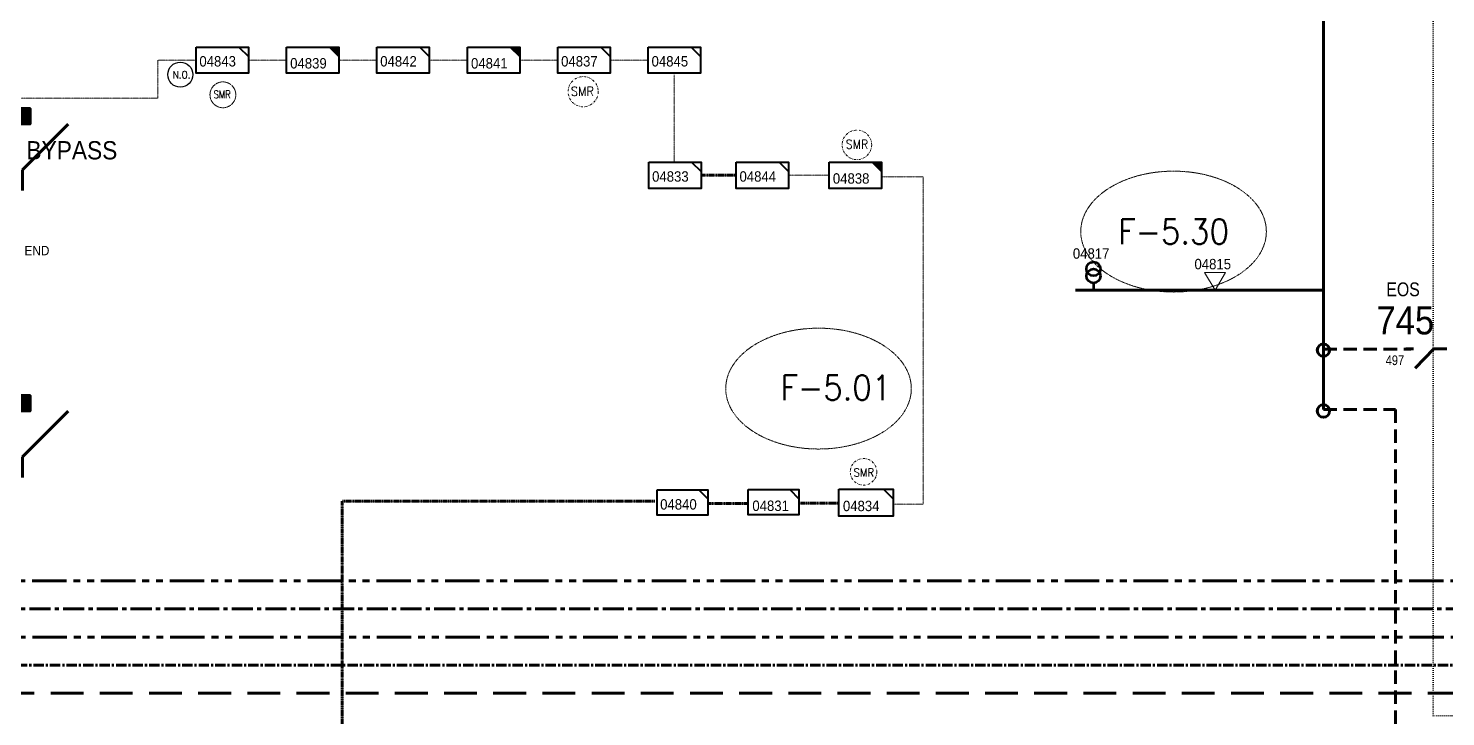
# Model space of a CAD drawing. Header units: metres. Extents: x 65984 to 144644, y -19036 to 23726.
# Drawn here: x 120316 to 120821, y 21146 to 21391 of the extents above; entities that cross this region are included whole.
import ezdxf
from ezdxf.enums import TextEntityAlignment as Align

# ---------------------------------------------------------------- set-up
doc = ezdxf.new("R2010")
doc.units = ezdxf.units.M
doc.header["$MEASUREMENT"] = 0
for name, pattern in [('( Center )', [2, 1.25, -0.25, 0.25, -0.25]), ('( Phantom )', [2.5, 1.25, -0.25, 0.25, -0.25, 0.25, -0.25]), ('DGN Style 1', [0.6, 0, -0.6]), ('DGN Style 3', [0.013877, 0, -0.013877]), ('DGN Style 4', [1.6, 0.8, -0.4, 0, -0.4]), ('HIDDEN2', [2381.25, 1587.5, -793.75])]:
    doc.linetypes.add(name, pattern=pattern)
doc.layers.get('0').update_dxf_attribs({"color": 95, "lineweight": 40})
for name, color, linetype, lineweight in [('ABS', 7, 'Continuous', 40), ('d_eos', 111, 'Continuous', 40), ('d_eos no', 121, 'Continuous', 40), ('d_grid line', 7, 'DGN Style 1', 0), ('d_oh branch', 94, 'Continuous', 40), ('d_switch', 95, 'Continuous', 40), ('d_tf', 1, 'Continuous', 40), ('d_tf no', 6, 'Continuous', 40), ('d_tf_200', 1, 'Continuous', 40), ('d_ug cable', 95, 'Continuous', 40), ('d_ug main line', 95, 'Continuous', 40), ('d_village name', 7, 'Continuous', 40), ('FDR  1  05', 172, 'Continuous', 40), ('FDR  1  16', 234, 'Continuous', 40), ('FDR  5  12', 55, 'Continuous', 40), ('fedr no', 95, 'Continuous', 40), ('Level 37', 7, 'Continuous', 0), ('O H MAIN FEEDER', 4, 'Continuous', 100), ('SW N O', 114, 'Continuous', 30)]:
    doc.layers.add(name, color=color, linetype=linetype, lineweight=lineweight)
doc.styles.add('Style-Arial', font='arial.ttf')
doc.styles.add('Style-ENGINEERING', font='ENGINEERING.shx')
doc.styles.add('Style-msdefault', font='msdefault.shx')
doc.styles.add('Style-simplex', font='simplex.shx')
doc.styles.add('Style-STANDARD', font='STANDARD.shx')

# ---------------------------------------------------------------- blocks, each defined once
blk = doc.blocks.new('ABS2_1_1')
at = {"color": 0, "linetype": 'ByBlock', "lineweight": -2, "ltscale": 500}
for q in [(-29900, 43500), (0, 0)]:
    blk.add_line((0, 13600), q, dxfattribs=at)
at = {"color": 0, "linetype": 'ByBlock', "lineweight": -2, "ltscale": 500, "flags": 128}
for points in [[(5000, 43600), (-5000, 43600), (-5000, 53600), (5000, 53600)], [(3791, 49653), (3791, 49653), (3791, 49653)]]:
    blk.add_lwpolyline(points, close=True, dxfattribs=at)
at = {"color": 0, "linetype": 'ByBlock', "lineweight": -2, "ltscale": 500}
for points in [[(5000, 43600), (-5000, 43600), (5000, 53600), (-5000, 53600)], [(3791, 49653), (3791, 49653), (3791, 49653)]]:
    blk.add_solid(points, dxfattribs=at)
blk = doc.blocks.new('TF_8')
at = {"color": 0, "linetype": 'ByBlock', "lineweight": -2}
blk.add_line((6.3, 4.95), (9.9, 1.35), dxfattribs=at)
blk.add_3dface([(-10.1, 4.95), (9.9, 4.95), (9.9, -5.05), (-10.1, -5.05)], dxfattribs=at)
blk = doc.blocks.new('TFU_63')
at = {"layer": 'd_tf_200', "color": 11, "linetype": 'Continuous', "lineweight": 53}
blk.add_line((0, 10), (0, 0), dxfattribs=at)
for centre in [(0, 30), (0, 20)]:
    blk.add_circle(centre, 10, dxfattribs=at)
blk = doc.blocks.new('exist.us-1000kva')
at = {"color": 0, "linetype": 'ByBlock', "lineweight": -2, "flags": 128}
blk.add_lwpolyline([(40, 12.9), (32.8, 20), (40, 20)], close=True, dxfattribs=at)
at = {"color": 0, "linetype": 'ByBlock', "lineweight": -2, "extrusion": (0, 0, -1)}
blk.add_solid([(-40, 12.9), (-32.8, 20), (-40, 20)], dxfattribs=at)
at = {"color": 0, "linetype": 'ByBlock', "lineweight": -2, "xscale": 2, "yscale": 2}
blk.add_blockref('TF_8', (20.2, 10.1), dxfattribs=at)
blk = doc.blocks.new('*U986')
at = {"layer": 'd_ug main line', "color": 112, "linetype": '( Phantom )', "lineweight": 158, "ltscale": 9.8, "flags": 128}
blk.add_lwpolyline([(-1019.66, -78.97), (-1019.66, -90.64), (422.6, -90.64)], dxfattribs=at)
blk = doc.blocks.new('TRA1_402')
at = {"layer": 'd_tf', "color": 11, "linetype": 'Continuous', "lineweight": 0, "ltscale": 0.000215867, "extrusion": (0, 0, -1), "flags": 128}
blk.add_lwpolyline([(-10, -17), (0, 0), (10, -17)], close=True, dxfattribs=at)
blk = doc.blocks.new('TRA1_401')
at = {"layer": 'd_tf', "color": 11, "linetype": 'Continuous', "lineweight": 0, "ltscale": 0.000215867, "xscale": 1.000046566207833, "yscale": 1.000046566207833, "zscale": 1.000046566207833, "rotation": 180}
blk.add_blockref('TRA1_402', (0, 0), dxfattribs=at)
blk = doc.blocks.new('*U3817')
at = {"layer": 'SW N O', "color": 3, "ltscale": 0.426762}
blk.add_circle((0, 0), 16.8, dxfattribs=at)
at = {"layer": 'SW N O', "color": 3, "style": 'Style-STANDARD'}
blk.add_text('N.O.', height=9.6, dxfattribs=at).set_placement((1.7, -0.2), align=Align.MIDDLE_CENTER)

msp = doc.modelspace()

# ---------------------------------------------------------------- linework, layer by layer
at = {"layer": 'd_eos', "color": 7, "linetype": 'Continuous', "lineweight": 211, "ltscale": 0.625574}
for p, q in [((120809.18, 21276.95), (120806.42, 21276.95)), ((120816.48, 21276.95), (120809.82, 21270.09)), ((120821.04, 21276.95), (120816.48, 21276.95))]:
    msp.add_line(p, q, dxfattribs=at)
at = {"layer": 'd_grid line', "color": 7, "linetype": 'DGN Style 1', "lineweight": 0, "flags": 128}
msp.add_lwpolyline([(120816.18, 21146.41), (120816.18, 21746.42), (121806.14, 21746.42), (121806.14, 21146.41)], close=True, dxfattribs=at)
at = {"layer": 'd_oh branch', "color": 11, "linetype": 'Continuous', "lineweight": 100}
msp.add_line((120777.15, 21297.92), (120688.88, 21297.92), dxfattribs=at)
at = {"layer": 'd_ug cable', "color": 3, "linetype": 'DGN Style 3', "lineweight": 13}
for p, q in [((120394.57, 21379.73), (120408.13, 21379.73)), ((120426.75, 21379.73), (120440.31, 21379.73)), ((120458.94, 21379.73), (120472.5, 21379.73)), ((120491.12, 21379.73), (120504.68, 21379.73)), ((120523.31, 21379.73), (120536.86, 21379.73)), ((120546.07, 21374.51), (120546.07, 21343.63)), ((120215.7, 21366.17), (120362.39, 21366.17)), ((120586.8, 21338.75), (120601.26, 21338.75))]:
    msp.add_line(p, q, dxfattribs=at)
at = {"layer": 'd_ug cable', "color": 3, "linetype": 'DGN Style 3', "lineweight": 100}
msp.add_line((120555.68, 21338.75), (120568.17, 21338.75), dxfattribs=at)
at = {"layer": 'd_ug cable', "color": 3, "linetype": 'DGN Style 3', "lineweight": 13, "flags": 128}
for points in [[(120362.39, 21366.17), (120362.39, 21379.73), (120375.94, 21379.73)], [(120634.76, 21338.23), (120619.89, 21338.23)], [(120634.76, 21221.71), (120634.76, 21338.23)], [(120634.76, 21221.71), (120624.04, 21221.71)]]:
    msp.add_lwpolyline(points, dxfattribs=at)
at = {"layer": 'd_ug cable', "color": 11, "linetype": 'HIDDEN2', "lineweight": 158, "ltscale": 0.003}
for points in [[(120777.15, 21276.92), (120808.26, 21276.92), (120808.26, 21276.92)], [(120777.15, 21255.44), (120802.84, 21255.44), (120802.84, 21089), (120790.42, 21089)]]:
    msp.add_lwpolyline(points, dxfattribs=at)
at = {"layer": 'd_ug cable', "color": 3, "linetype": 'DGN Style 3', "lineweight": 100, "flags": 128}
for points in [[(120539.2, 21222.81), (120427.98, 21222.81), (120427.98, 21107.86)], [(120558.13, 21221.97), (120572.39, 21221.97)], [(120590.5, 21222.07), (120604.75, 21222.07)]]:
    msp.add_lwpolyline(points, dxfattribs=at)
at = {"layer": 'd_ug cable', "color": 2, "linetype": 'DGN Style 3', "lineweight": 13}
msp.add_circle((120385.51, 21367.39), 4.6, dxfattribs=at)
at = {"layer": 'd_ug cable', "color": 2, "linetype": 'DGN Style 4', "lineweight": 13}
for centre, radius in [((120513.72, 21368.5), 5.36), ((120611.14, 21349.57), 5.25), ((120613.5, 21233.23), 4.72)]:
    msp.add_circle(centre, radius, dxfattribs=at)
at = {"layer": 'd_ug main line', "color": 234, "linetype": '( Phantom )', "lineweight": 158, "ltscale": 9.8}
msp.add_line((121261, 21174.44), (119380.39, 21174.44), dxfattribs=at)
at = {"layer": 'd_ug main line', "color": 135, "linetype": 'HIDDEN2', "lineweight": 140, "ltscale": 0.00735}
msp.add_lwpolyline([(120254.22, 21244.69), (120254.22, 21154.44), (121257.61, 21154.44)], dxfattribs=at)
at = {"layer": 'd_ug main line', "color": 231, "linetype": '( Center )', "lineweight": 158, "ltscale": 2.94, "flags": 128}
msp.add_lwpolyline([(119477.25, 21164.44), (121249.94, 21164.44)], dxfattribs=at)
at = {"layer": 'FDR  1  16', "color": 1, "linetype": '( Center )', "lineweight": 140, "ltscale": 6, "flags": 128}
msp.add_lwpolyline([(119593.57, 21253.33), (119614.17, 21253.33), (119614.17, 21184.44), (121248.88, 21184.44)], dxfattribs=at)
at = {"layer": 'fedr no', "color": 82, "linetype": 'DGN Style 3', "lineweight": 13, "true_color": 0x1dc70e}
for centre in [(120723.82, 21318.72), (120597.48, 21262.85)]:
    msp.add_ellipse(centre, major_axis=(33.02, 0), ratio=0.651175, dxfattribs=at)
at = {"layer": 'O H MAIN FEEDER', "color": 11, "lineweight": 211, "ltscale": 0.488306}
msp.add_line((120777.15, 21255.44), (120777.15, 21480.57), dxfattribs=at)
for centre in [(120777.15, 21276.55), (120777.15, 21254.89)]:
    msp.add_circle(centre, 2.21, dxfattribs=at)

# ---------------------------------------------------------------- block references
at = {"layer": 'ABS', "color": 7, "linetype": 'Continuous', "lineweight": 211, "ltscale": 0.812883, "xscale": 0.0005446322480400586, "yscale": -0.000544632248040059, "zscale": 0.000360672857092237, "rotation": 180.0000071991901}
for p in [(120314.19, 21333.3), (120314.19, 21231.16)]:
    msp.add_blockref('ABS2_1_1', p, dxfattribs=at)
at = {"layer": 'd_tf', "color": 11, "linetype": 'Continuous', "lineweight": 0, "ltscale": 0.000215867, "xscale": 0.37, "yscale": 0.37, "zscale": 0.37}
msp.add_blockref('TRA1_401', (120738.57, 21297.92), dxfattribs=at)
at = {"layer": 'd_tf_200', "color": 11, "linetype": 'Continuous', "lineweight": 53, "xscale": 0.25, "yscale": 0.25, "zscale": 0.25, "rotation": 359.9999999999999}
msp.add_blockref('TFU_63', (120695.32, 21297.92), dxfattribs=at)
at = {"layer": 'FDR  1  05', "color": 2, "linetype": 'Continuous', "lineweight": 40, "zscale": 0.4267622666565712, "rotation": 359.9999999999999}
for p, xscale, yscale in [((120385.35, 21379.77), 0.9313280720820042, 0.9313280720820042), ((120514.09, 21379.77), 0.9313280720820042, 0.9313280720820042), ((120614.49, 21222.27), 0.9640725580076867, 0.9640725580076867)]:
    msp.add_blockref('TF_8', p, dxfattribs=dict(at, xscale=xscale, yscale=yscale))
at = {"layer": 'FDR  1  05', "color": 3, "linetype": 'Continuous', "lineweight": 40, "zscale": 0.4267622666565712, "rotation": 359.9999999999999}
for name, p, xscale, yscale in [('exist.us-1000kva', (120408.13, 21375.07), 0.4656614808427965, 0.4656614808427965), ('TF_8', (120449.72, 21379.77), 0.9313280720820042, 0.9313280720820042), ('exist.us-1000kva', (120472.5, 21375.07), 0.4656614808427965, 0.4656614808427965), ('TF_8', (120546.27, 21379.77), 0.9313280720820042, 0.9313280720820042), ('TF_8', (120546.46, 21338.79), 0.9313280720820042, 0.9313280720820042), ('TF_8', (120577.57, 21338.79), 0.9313280720820042, 0.9313280720820042), ('exist.us-1000kva', (120601.26, 21334.09), 0.4656614808427965, 0.4656614808427965), ('TF_8', (120549.17, 21222.36), 0.9055889255236438, 0.9055889255236438), ('TF_8', (120581.53, 21222.46), 0.9055889255236438, 0.9055889255236438)]:
    msp.add_blockref(name, p, dxfattribs=dict(at, xscale=xscale, yscale=yscale))
at = {"layer": 'FDR  5  12', "color": 112, "linetype": '( Phantom )', "lineweight": 158, "ltscale": 9.8}
msp.add_blockref('*U986', (120834.45, 21285.08), dxfattribs=at)
at = {"layer": 'SW N O', "color": 3, "xscale": 0.265562517187993, "yscale": 0.265562517187993, "zscale": 0.265562517187993}
msp.add_blockref('*U3817', (120370.36, 21374.57), dxfattribs=at)

# ---------------------------------------------------------------- texts
at = {"layer": 'd_eos no', "color": 7, "linetype": 'Continuous', "lineweight": 140, "style": 'Style-Arial', "width": 0.88}
msp.add_text('745', height=10, dxfattribs=at).set_placement((120796.03, 21282.14))
at = {"layer": 'd_switch', "color": 11, "linetype": 'Continuous', "lineweight": 30, "style": 'Style-ENGINEERING', "width": 0.857143}
msp.add_text('497', height=3.43, rotation=0.0007, dxfattribs=at).set_placement((120805.87, 21274.65), align=Align.TOP_RIGHT)
at = {"layer": 'd_tf no', "color": 2, "linetype": 'Continuous', "lineweight": 40, "style": 'Style-msdefault', "width": 0.945946}
for s, p in [('04843', (120377.14, 21381.16)), ('04837', (120505.87, 21381.16)), ('04834', (120606.16, 21222.94))]:
    msp.add_text(s, height=3.7, dxfattribs=at).set_placement(p, align=Align.TOP_LEFT)
at = {"layer": 'd_tf no', "color": 3, "linetype": 'Continuous', "lineweight": 40, "style": 'Style-msdefault', "width": 0.945946}
for s, p in [('04839', (120409.45, 21380.45)), ('04842', (120441.5, 21381.16)), ('04841', (120473.81, 21380.45)), ('04845', (120538.06, 21381.16)), ('04833', (120538.25, 21340.18)), ('04844', (120569.36, 21340.18)), ('04838', (120602.58, 21339.47)), ('04840', (120541.12, 21223.51)), ('04831', (120573.93, 21223.01))]:
    msp.add_text(s, height=3.7, dxfattribs=at).set_placement(p, align=Align.TOP_LEFT)
at = {"layer": 'd_tf no', "color": 1, "linetype": 'Continuous', "lineweight": 13, "ltscale": 1.101696, "style": 'Style-simplex', "width": 0.909091}
msp.add_text('SMR', height=3.245, dxfattribs=at).set_placement((120513.47, 21368.65), align=Align.MIDDLE_CENTER)
at = {"layer": 'd_tf no', "color": 1, "linetype": 'Continuous', "lineweight": 13, "ltscale": 1.054942, "style": 'Style-simplex', "width": 0.909091}
msp.add_text('SMR', height=3.177, dxfattribs=at).set_placement((120611.17, 21349.78), align=Align.MIDDLE_CENTER)
at = {"layer": 'd_tf no', "color": 211, "linetype": 'Continuous', "lineweight": 40, "style": 'Style-msdefault', "width": 0.945946}
msp.add_text('DEAD END', height=3.33, dxfattribs=at).set_placement((120302.01, 21313.62), align=Align.TOP_LEFT)
at = {"layer": 'd_tf no', "color": 11, "linetype": 'Continuous', "lineweight": 40, "style": 'Style-msdefault', "width": 0.945946}
for s, p in [('04817', (120687.99, 21312.77)), ('04815', (120731.26, 21309))]:
    msp.add_text(s, height=3.7, dxfattribs=at).set_placement(p, align=Align.TOP_LEFT)
at = {"layer": 'd_tf no', "color": 1, "linetype": 'Continuous', "lineweight": 13, "ltscale": 0.949448, "style": 'Style-simplex', "width": 0.909091}
msp.add_text('SMR', height=2.859, dxfattribs=at).set_placement((120613.6, 21232.98), align=Align.MIDDLE_CENTER)
at = {"layer": 'd_tf no', "color": 1, "linetype": 'Continuous', "lineweight": 40, "ltscale": 0.81, "insert": (120385.27, 21367.55), "char_height": 2.6433, "attachment_point": 5, "line_spacing_factor": 1.2, "style": 'Style-STANDARD'}
msp.add_mtext('\\H1x;\\W0.909091;SMR\\P', dxfattribs=at)
at = {"layer": 'd_village name', "color": 1, "linetype": 'Continuous', "lineweight": 13, "style": 'Style-Arial', "width": 0.888889}
msp.add_text('BYPASS', height=6.504, dxfattribs=at).set_placement((120331.78, 21347.65), align=Align.MIDDLE_CENTER)
at = {"layer": 'fedr no', "color": 6, "linetype": 'Continuous', "lineweight": 40, "char_height": 8.852, "attachment_point": 5, "style": 'Style-STANDARD'}
for s, insert in [('F-5.30', (120723.82, 21318.72)), ('F-5.01', (120603.66, 21263.2))]:
    msp.add_mtext(s, dxfattribs=dict(at, insert=insert))
at = {"layer": 'Level 37', "color": 7, "linetype": 'Continuous', "lineweight": 100, "style": 'Style-msdefault', "width": 0.86}
msp.add_text('EOS', height=4.9, rotation=0.0004, dxfattribs=at).set_placement((120811.44, 21300.62), align=Align.TOP_RIGHT)

doc.saveas('drawing.dxf')
